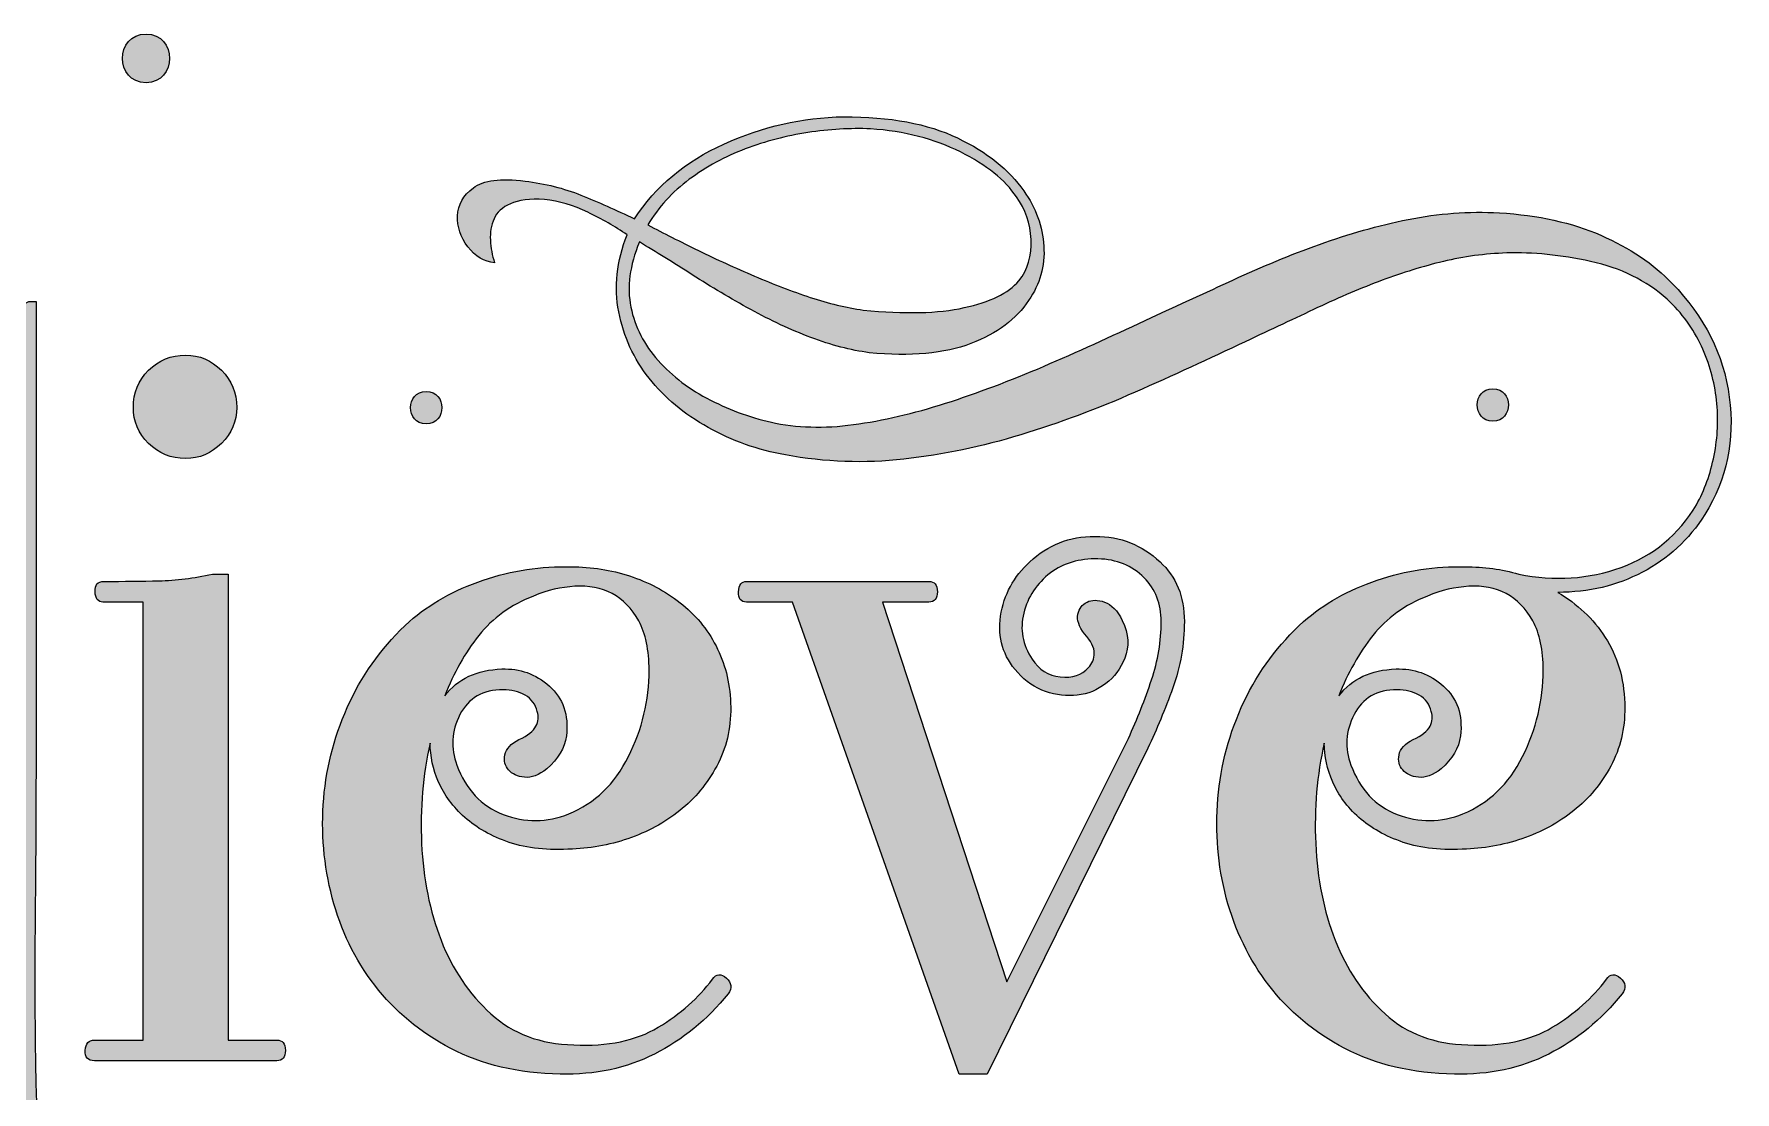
# Model space of a CAD drawing. Header units: inches. Extents: x 77 to 1005, y -819 to -262.
# Drawn here: x 456 to 1005, y -610 to -269 of the extents above; entities that cross this region are included whole.
import ezdxf

# ---------------------------------------------------------------- set-up
doc = ezdxf.new("R2010")
doc.units = ezdxf.units.IN
doc.header["$MEASUREMENT"] = 0
doc.layers.add('Layer 1', color=7, linetype='Continuous')

# ---------------------------------------------------------------- blocks, each defined once
blk = doc.blocks.new('block 2')
at = {"layer": 'Layer 1', "true_color": 0xffffff}
h = blk.add_hatch(color=7, dxfattribs=at)
h.dxf.hatch_style = 2
edge = h.paths.add_edge_path()
edge.add_spline(control_points=[(492.2, -284.75), (502.32, -284.75), (502.33, -269.03), (492.2, -269.03), (482.09, -269.03), (482.07, -284.75), (492.2, -284.75)], knot_values=[0, 0, 0, 0, 1, 1, 1, 2, 2, 2, 2], degree=3, periodic=1)
h = blk.add_hatch(color=7, dxfattribs=at)
h.dxf.hatch_style = 2
edge = h.paths.add_edge_path()
edge.add_spline(control_points=[(1002.92, -386.14), (1001.09, -372.4), (994.94, -360.18), (984.48, -349.45), (978.46, -343.17), (970.81, -338.01), (961.53, -333.95), (952.24, -329.9), (941.32, -327.47), (928.76, -326.69), (918.82, -326.17), (909.01, -326.89), (899.33, -328.85), (889.65, -330.81), (880.11, -333.49), (870.69, -336.89), (861.27, -340.29), (852.05, -344.09), (843.03, -348.27), (834, -352.46), (825.17, -356.51), (816.54, -360.43), (805.55, -365.67), (794.63, -370.64), (783.78, -375.35), (772.92, -380.05), (762.33, -384.11), (751.99, -387.51), (741.66, -390.91), (731.73, -393.33), (722.17, -394.77), (712.63, -396.21), (703.67, -396.14), (695.29, -394.57), (687.97, -393), (680.97, -390.52), (674.3, -387.12), (667.63, -383.72), (662.01, -379.46), (657.43, -374.36), (652.85, -369.26), (649.91, -363.51), (648.6, -357.1), (647.3, -350.69), (648.21, -343.7), (651.35, -336.11), (656.58, -339.24), (662.27, -342.78), (668.42, -346.7), (674.56, -350.62), (680.84, -354.35), (687.25, -357.88), (693.66, -361.42), (700.14, -364.43), (706.67, -366.91), (713.22, -369.4), (719.49, -371.03), (725.51, -371.81), (738.85, -373.12), (749.77, -372.14), (758.27, -368.87), (766.78, -365.6), (772.99, -360.96), (776.91, -354.94), (780.58, -349.71), (782.21, -343.89), (781.81, -337.48), (781.42, -331.07), (779.26, -325.12), (775.34, -319.63), (770.63, -312.83), (763.51, -307.14), (753.96, -302.56), (744.41, -297.98), (732.18, -295.69), (717.27, -295.69), (703.93, -295.95), (691.05, -298.9), (678.62, -304.52), (666.2, -310.15), (656.58, -318.19), (649.78, -328.65), (643.76, -325.78), (638.01, -323.22), (632.51, -321), (627.02, -318.78), (621.01, -317.27), (614.46, -316.49), (606.62, -315.44), (601.06, -316.16), (597.79, -318.65), (594.52, -321.13), (592.82, -324.14), (592.69, -327.67), (592.56, -331.2), (593.67, -334.54), (596.02, -337.68), (598.37, -340.81), (601.26, -342.52), (604.65, -342.78), (603.87, -340.42), (603.41, -338.01), (603.28, -335.52), (603.15, -333.03), (603.54, -330.75), (604.46, -328.65), (605.38, -326.56), (607.14, -324.92), (609.75, -323.75), (612.37, -322.57), (616.03, -322.12), (620.74, -322.37), (625.45, -322.9), (630.1, -324.27), (634.67, -326.49), (639.25, -328.72), (643.5, -331.14), (647.42, -333.75), (644.03, -342.38), (643.11, -350.69), (644.68, -358.67), (646.25, -366.65), (649.52, -373.78), (654.49, -380.05), (659.46, -386.33), (665.8, -391.63), (673.52, -395.94), (681.24, -400.26), (689.54, -403.2), (698.43, -404.77), (711.25, -407.13), (724.01, -407.59), (736.69, -406.15), (749.38, -404.71), (761.94, -402.09), (774.36, -398.3), (786.79, -394.51), (799.08, -389.93), (811.24, -384.57), (823.41, -379.21), (835.24, -373.78), (846.76, -368.28), (855.12, -364.36), (862.9, -360.7), (870.1, -357.29), (877.29, -353.9), (884.23, -350.96), (890.9, -348.47), (897.57, -345.98), (904.17, -343.95), (910.71, -342.38), (917.25, -340.81), (924.06, -339.9), (931.12, -339.64), (939.49, -339.38), (948.51, -340.29), (958.19, -342.38), (967.87, -344.48), (976.11, -348.53), (982.91, -354.55), (987.62, -359), (991.28, -364.03), (993.9, -369.66), (996.51, -375.28), (998.15, -381.1), (998.8, -387.12), (999.45, -393.14), (999.2, -399.08), (998.02, -404.97), (996.84, -410.86), (994.94, -416.15), (992.33, -420.86), (986.57, -430.54), (978.46, -437.28), (968, -441.07), (957.54, -444.86), (946.55, -445.58), (935.04, -443.23), (929.55, -441.66), (923.79, -440.87), (917.78, -440.87), (908.1, -440.62), (898.61, -442.05), (889.33, -445.19), (880.04, -448.33), (872.13, -452.78), (865.59, -458.53), (857.48, -465.86), (851.07, -474.49), (846.36, -484.43), (841.65, -494.37), (838.84, -504.77), (837.93, -515.62), (837.01, -526.48), (837.93, -537.14), (840.67, -547.6), (843.42, -558.07), (847.99, -567.48), (854.41, -575.85), (860.81, -584.23), (868.99, -591.03), (878.93, -596.26), (888.87, -601.49), (900.64, -604.23), (914.25, -604.5), (925.49, -604.76), (935.63, -602.6), (944.66, -598.02), (953.68, -593.45), (961.59, -586.98), (968.39, -578.6), (969.7, -576.77), (969.5, -575.07), (967.81, -573.5), (966.1, -571.93), (964.6, -572.06), (963.29, -573.89), (958.84, -579.91), (953.02, -585.07), (945.83, -589.39), (938.64, -593.71), (929.55, -595.61), (918.56, -595.08), (907.83, -594.82), (898.94, -591.49), (891.88, -585.07), (884.82, -578.67), (879.45, -570.75), (875.79, -561.34), (872.13, -551.92), (870.03, -541.52), (869.51, -530.14), (868.99, -518.76), (869.91, -507.97), (872.26, -497.77), (872.26, -501.96), (873.17, -506.14), (875.01, -510.33), (876.83, -514.51), (879.65, -518.31), (883.44, -521.7), (887.23, -525.11), (892.01, -527.79), (897.77, -529.75), (903.52, -531.71), (910.32, -532.43), (918.17, -531.91), (924.71, -531.65), (931.05, -530.4), (937.2, -528.18), (943.34, -525.96), (948.84, -522.82), (953.68, -518.76), (958.52, -514.71), (962.37, -509.8), (965.25, -504.05), (968.13, -498.3), (969.44, -491.88), (969.18, -484.82), (968.92, -476.72), (966.83, -469.65), (962.9, -463.63), (958.98, -457.62), (953.88, -452.78), (947.6, -449.11), (957.54, -449.11), (966.63, -446.96), (974.87, -442.64), (983.11, -438.32), (989.84, -432.11), (995.08, -424), (1002.14, -412.49), (1004.75, -399.87), (1002.92, -386.14)], knot_values=[0, 0, 0, 0, 1, 1, 1, 2, 2, 2, 3, 3, 3, 4, 4, 4, 5, 5, 5, 6, 6, 6, 7, 7, 7, 8, 8, 8, 9, 9, 9, 10, 10, 10, 11, 11, 11, 12, 12, 12, 13, 13, 13, 14, 14, 14, 15, 15, 15, 16, 16, 16, 17, 17, 17, 18, 18, 18, 19, 19, 19, 20, 20, 20, 21, 21, 21, 22, 22, 22, 23, 23, 23, 24, 24, 24, 25, 25, 25, 26, 26, 26, 27, 27, 27, 28, 28, 28, 29, 29, 29, 30, 30, 30, 31, 31, 31, 32, 32, 32, 33, 33, 33, 34, 34, 34, 35, 35, 35, 36, 36, 36, 37, 37, 37, 38, 38, 38, 39, 39, 39, 40, 40, 40, 41, 41, 41, 42, 42, 42, 43, 43, 43, 44, 44, 44, 45, 45, 45, 46, 46, 46, 47, 47, 47, 48, 48, 48, 49, 49, 49, 50, 50, 50, 51, 51, 51, 52, 52, 52, 53, 53, 53, 54, 54, 54, 55, 55, 55, 56, 56, 56, 57, 57, 57, 58, 58, 58, 59, 59, 59, 60, 60, 60, 61, 61, 61, 62, 62, 62, 63, 63, 63, 64, 64, 64, 65, 65, 65, 66, 66, 66, 67, 67, 67, 68, 68, 68, 69, 69, 69, 70, 70, 70, 71, 71, 71, 72, 72, 72, 73, 73, 73, 74, 74, 74, 75, 75, 75, 76, 76, 76, 77, 77, 77, 78, 78, 78, 79, 79, 79, 80, 80, 80, 81, 81, 81, 82, 82, 82, 83, 83, 83, 84, 84, 84, 85, 85, 85, 86, 86, 86, 87, 87, 87, 88, 88, 88, 89, 89, 89, 90, 90, 90, 91, 91, 91, 91], degree=3, periodic=1)
edge = h.paths.add_edge_path()
edge.add_spline(control_points=[(667.43, -315.9), (672.93, -311.85), (678.95, -308.58), (685.49, -306.09), (692.03, -303.61), (698.76, -301.84), (705.69, -300.79), (712.63, -299.75), (719.37, -299.36), (725.9, -299.61), (736.89, -300.4), (746.57, -302.89), (754.94, -307.07), (763.31, -311.26), (769.33, -316.09), (772.99, -321.59), (775.87, -325.51), (777.44, -330.09), (777.7, -335.32), (777.96, -340.56), (776.65, -345), (773.77, -348.66), (770.37, -352.59), (764.49, -355.47), (756.11, -357.29), (747.75, -359.13), (736.89, -359.39), (723.55, -358.08), (718.05, -357.29), (712.36, -355.92), (706.48, -353.96), (700.59, -352), (694.58, -349.71), (688.43, -347.09), (682.29, -344.48), (676.26, -341.73), (670.38, -338.85), (664.49, -335.98), (659.07, -333.23), (654.09, -330.61), (657.5, -324.86), (661.94, -319.96), (667.43, -315.9)], knot_values=[0, 0, 0, 0, 1, 1, 1, 2, 2, 2, 3, 3, 3, 4, 4, 4, 5, 5, 5, 6, 6, 6, 7, 7, 7, 8, 8, 8, 9, 9, 9, 10, 10, 10, 11, 11, 11, 12, 12, 12, 13, 13, 13, 14, 14, 14, 14], degree=3, periodic=1)
edge = h.paths.add_edge_path()
edge.add_spline(control_points=[(936.22, -502.08), (931.77, -510.98), (925.36, -517.13), (916.99, -520.53), (909.93, -523.41), (902.87, -523.47), (895.8, -520.72), (888.74, -517.98), (883.77, -512.68), (880.89, -504.83), (878.8, -499.34), (879.13, -493.91), (881.87, -488.55), (884.62, -483.19), (889.26, -480.5), (895.8, -480.5), (898.42, -480.5), (900.77, -481.09), (902.87, -482.27), (904.96, -483.45), (906.26, -485.21), (906.79, -487.57), (907.31, -489.14), (907.18, -490.71), (906.4, -492.28), (905.61, -493.84), (903.78, -495.29), (900.91, -496.59), (898.29, -497.9), (896.78, -499.53), (896.39, -501.5), (896, -503.46), (896.39, -505.1), (897.57, -506.4), (898.75, -507.71), (900.44, -508.5), (902.67, -508.76), (904.89, -509.02), (907.31, -508.11), (909.93, -506.01), (913.59, -502.87), (915.68, -499.34), (916.21, -495.41), (916.99, -488.62), (915.16, -483.25), (910.71, -479.33), (906.26, -475.4), (901.16, -473.58), (895.41, -473.83), (887.3, -474.1), (881.15, -476.97), (876.97, -482.47), (879.84, -475.15), (883.5, -468.67), (887.95, -463.04), (892.4, -457.42), (898.29, -453.17), (905.61, -450.29), (910.06, -448.46), (914.5, -447.41), (918.95, -447.15), (923.4, -446.89), (927.39, -447.68), (930.92, -449.51), (934.45, -451.34), (937.33, -454.28), (939.55, -458.33), (941.77, -462.39), (942.89, -467.69), (942.89, -474.23), (942.89, -483.91), (940.66, -493.19), (936.22, -502.08)], knot_values=[0, 0, 0, 0, 1, 1, 1, 2, 2, 2, 3, 3, 3, 4, 4, 4, 5, 5, 5, 6, 6, 6, 7, 7, 7, 8, 8, 8, 9, 9, 9, 10, 10, 10, 11, 11, 11, 12, 12, 12, 13, 13, 13, 14, 14, 14, 15, 15, 15, 16, 16, 16, 17, 17, 17, 18, 18, 18, 19, 19, 19, 20, 20, 20, 21, 21, 21, 22, 22, 22, 23, 23, 23, 24, 24, 24, 24], degree=3, periodic=1)
h = blk.add_hatch(color=7, dxfattribs=at)
h.dxf.hatch_style = 2
edge = h.paths.add_edge_path()
edge.add_spline(control_points=[(619.17, -641.19), (607.14, -634.77), (590.79, -632.22), (570.13, -633.53), (554.43, -634.58), (537.42, -637.59), (519.12, -642.56), (500.8, -647.52), (481.58, -653.8), (461.44, -661.39), (460.39, -655.9), (459.53, -650.14), (458.88, -644.13), (458.23, -638.11), (457.71, -631.5), (457.32, -624.31), (456.92, -617.12), (456.66, -609.07), (456.53, -600.18), (456.4, -591.29), (456.33, -581.22), (456.33, -569.97), (456.33, -566.04), (456.4, -557.22), (456.53, -543.48), (456.66, -529.75), (456.73, -513.07), (456.73, -493.45), (456.73, -473.83), (456.73, -452.06), (456.73, -428.12), (456.73, -404.19), (456.73, -379.92), (456.73, -355.33), (456.73, -355.33), (454.4, -355.33), (454.4, -355.33), (452.09, -356.38), (449.31, -357.1), (446.09, -357.49), (442.86, -357.88), (439.38, -358.15), (435.64, -358.28), (431.9, -358.41), (428.07, -358.47), (424.15, -358.47), (420.23, -358.47), (416.7, -358.47), (413.56, -358.47), (411.47, -358.47), (410.49, -359.59), (410.62, -361.81), (410.75, -364.03), (411.6, -365.14), (413.17, -365.14), (413.17, -365.14), (429.26, -365.14), (429.26, -365.14), (429.26, -365.14), (429.26, -573.89), (429.26, -573.89), (429.52, -591.94), (430.22, -609.01), (431.39, -625.1), (432.55, -641.19), (435.7, -655.77), (440.87, -668.85), (433.64, -671.46), (426.5, -674.15), (419.45, -676.89), (412.38, -679.64), (405.2, -682.32), (397.87, -684.94), (390.02, -670.55), (378.51, -658.12), (363.34, -647.66), (353.4, -640.86), (342.54, -635.3), (330.77, -630.98), (319, -626.67), (306.9, -623.33), (294.48, -620.98), (282.06, -618.62), (269.5, -617.25), (256.81, -616.86), (244.12, -616.47), (231.89, -616.79), (220.12, -617.84), (201.55, -619.67), (184.87, -623.27), (170.09, -628.63), (155.31, -633.99), (142.43, -640.46), (131.44, -648.05), (114.44, -660.08), (103.65, -673.1), (99.07, -687.09), (94.49, -701.09), (94.89, -714.1), (100.24, -726.14), (105.61, -738.17), (115.35, -748.17), (129.48, -756.16), (143.6, -764.13), (160.74, -767.99), (180.88, -767.73), (199.46, -767.47), (219.33, -765.11), (240.52, -760.67), (261.71, -756.22), (282.31, -750.92), (302.32, -744.78), (322.34, -738.63), (340.91, -732.28), (358.04, -725.74), (375.18, -719.2), (389.11, -713.71), (399.83, -709.26), (401.4, -717.11), (402.13, -725.16), (401.99, -733.4), (401.86, -741.64), (400.75, -749.55), (398.65, -757.14), (396.56, -764.72), (393.49, -771.91), (389.43, -778.72), (385.38, -785.52), (380.08, -791.4), (373.54, -796.37), (366.74, -801.6), (358.31, -805.79), (348.23, -808.93), (338.16, -812.07), (328.36, -813.31), (318.8, -812.66), (309.26, -812), (300.69, -808.99), (293.1, -803.63), (285.52, -798.27), (280.94, -789.7), (279.37, -777.93), (278.85, -774.53), (277.41, -772.11), (275.05, -770.67), (272.7, -769.23), (270.41, -768.77), (268.19, -769.3), (265.97, -769.82), (264.26, -771.52), (263.09, -774.4), (261.91, -777.28), (262.37, -781.46), (264.46, -786.96), (267.86, -796.63), (274.14, -803.96), (283.29, -808.93), (292.45, -813.9), (302.65, -816.91), (313.9, -817.96), (325.15, -819), (336.46, -818.02), (347.84, -815.01), (359.22, -812), (369.1, -807.36), (377.47, -801.08), (384.53, -795.59), (390.29, -789.18), (394.73, -781.86), (399.18, -774.53), (402.45, -766.75), (404.54, -758.51), (406.64, -750.27), (407.68, -741.76), (407.68, -733), (407.68, -724.24), (406.77, -715.54), (404.93, -706.91), (412.52, -704.03), (419.89, -701.02), (427.04, -697.89), (434.19, -694.75), (441.5, -691.47), (448.98, -688.08), (456.76, -702.2), (467.45, -713.51), (481.06, -722.02), (494.65, -730.51), (509.37, -736.34), (525.2, -739.48), (541.02, -742.62), (557.04, -742.94), (573.26, -740.46), (589.48, -737.97), (603.87, -732.67), (616.43, -724.57), (628.72, -716.72), (637.09, -707.3), (641.54, -696.32), (645.99, -685.33), (646.38, -674.99), (642.72, -665.32), (639.05, -655.64), (631.2, -647.59), (619.17, -641.19)], knot_values=[0, 0, 0, 0, 1, 1, 1, 2, 2, 2, 3, 3, 3, 4, 4, 4, 5, 5, 5, 6, 6, 6, 7, 7, 7, 8, 8, 8, 9, 9, 9, 10, 10, 10, 11, 11, 11, 12, 12, 12, 13, 13, 13, 14, 14, 14, 15, 15, 15, 16, 16, 16, 17, 17, 17, 18, 18, 18, 19, 19, 19, 20, 20, 20, 21, 21, 21, 22, 22, 22, 23, 23, 23, 24, 24, 24, 25, 25, 25, 26, 26, 26, 27, 27, 27, 28, 28, 28, 29, 29, 29, 30, 30, 30, 31, 31, 31, 32, 32, 32, 33, 33, 33, 34, 34, 34, 35, 35, 35, 36, 36, 36, 37, 37, 37, 38, 38, 38, 39, 39, 39, 40, 40, 40, 41, 41, 41, 42, 42, 42, 43, 43, 43, 44, 44, 44, 45, 45, 45, 46, 46, 46, 47, 47, 47, 48, 48, 48, 49, 49, 49, 50, 50, 50, 51, 51, 51, 52, 52, 52, 53, 53, 53, 54, 54, 54, 55, 55, 55, 56, 56, 56, 57, 57, 57, 58, 58, 58, 59, 59, 59, 60, 60, 60, 61, 61, 61, 62, 62, 62, 63, 63, 63, 64, 64, 64, 65, 65, 65, 66, 66, 66, 67, 67, 67, 68, 68, 68, 68], degree=3, periodic=1)
edge = h.paths.add_edge_path()
edge.add_spline(control_points=[(341.56, -705.73), (323.65, -712.01), (305.46, -717.9), (287.02, -723.39), (268.58, -728.88), (250.27, -733.53), (232.09, -737.32), (213.91, -741.11), (196.45, -743.4), (179.7, -744.19), (163.22, -744.97), (148.7, -742.81), (136.15, -737.71), (123.59, -732.61), (114.57, -725.68), (109.07, -716.92), (103.58, -708.15), (102.4, -698.21), (105.54, -687.09), (108.68, -675.97), (117.84, -664.93), (133.01, -653.94), (143.74, -646.35), (156.36, -639.87), (170.88, -634.52), (185.39, -629.15), (201.94, -625.55), (220.51, -623.72), (232.02, -622.68), (243.93, -622.28), (256.22, -622.55), (268.52, -622.8), (280.74, -624.05), (292.91, -626.28), (305.07, -628.49), (316.91, -631.77), (328.42, -636.09), (339.93, -640.4), (350.39, -645.83), (359.81, -652.37), (374.2, -662.04), (385.18, -673.69), (392.77, -687.29), (376.55, -693.31), (359.48, -699.46), (341.56, -705.73)], knot_values=[0, 0, 0, 0, 1, 1, 1, 2, 2, 2, 3, 3, 3, 4, 4, 4, 5, 5, 5, 6, 6, 6, 7, 7, 7, 8, 8, 8, 9, 9, 9, 10, 10, 10, 11, 11, 11, 12, 12, 12, 13, 13, 13, 14, 14, 14, 15, 15, 15, 15], degree=3, periodic=1)
edge = h.paths.add_edge_path()
edge.add_spline(control_points=[(635.85, -695.33), (631.27, -704.62), (623.88, -712.53), (613.68, -719.07), (606.62, -723.52), (598.64, -727.05), (589.75, -729.67), (580.85, -732.28), (571.56, -733.79), (561.89, -734.18), (552.2, -734.57), (542.4, -733.85), (532.46, -732.02), (522.51, -730.19), (513.23, -727.12), (504.6, -722.8), (495.96, -718.49), (488.18, -712.92), (481.25, -706.13), (474.32, -699.32), (469.02, -691.08), (465.36, -681.41), (485.76, -673.03), (505.38, -665.58), (524.22, -659.04), (543.05, -652.5), (559.79, -648.31), (574.44, -646.48), (593.8, -644.13), (608.71, -645.37), (619.17, -650.21), (629.64, -655.05), (636.18, -661.45), (638.79, -669.44), (641.41, -677.41), (640.42, -686.05), (635.85, -695.33)], knot_values=[0, 0, 0, 0, 1, 1, 1, 2, 2, 2, 3, 3, 3, 4, 4, 4, 5, 5, 5, 6, 6, 6, 7, 7, 7, 8, 8, 8, 9, 9, 9, 10, 10, 10, 11, 11, 11, 12, 12, 12, 12], degree=3, periodic=1)
h = blk.add_hatch(color=7, dxfattribs=at)
h.dxf.hatch_style = 2
edge = h.paths.add_edge_path()
edge.add_spline(control_points=[(488.12, -389.47), (488.12, -393.92), (489.75, -397.78), (493.02, -401.05), (496.29, -404.32), (500.28, -405.95), (504.99, -405.95), (509.43, -405.95), (513.29, -404.32), (516.56, -401.05), (519.83, -397.78), (521.47, -393.92), (521.47, -389.47), (521.47, -384.76), (519.83, -380.78), (516.56, -377.5), (513.29, -374.23), (509.43, -372.6), (504.99, -372.6), (500.28, -372.6), (496.29, -374.23), (493.02, -377.5), (489.75, -380.78), (488.12, -384.76), (488.12, -389.47)], knot_values=[0, 0, 0, 0, 1, 1, 1, 2, 2, 2, 3, 3, 3, 4, 4, 4, 5, 5, 5, 6, 6, 6, 7, 7, 7, 8, 8, 8, 8], degree=3, periodic=1)
h = blk.add_hatch(color=7, dxfattribs=at)
h.dxf.hatch_style = 2
edge = h.paths.add_edge_path()
edge.add_spline(control_points=[(926.64, -383.43), (919.9, -383.43), (919.89, -393.91), (926.64, -393.91), (933.38, -393.91), (933.39, -383.43), (926.64, -383.43)], knot_values=[0, 0, 0, 0, 1, 1, 1, 2, 2, 2, 2], degree=3, periodic=1)
h = blk.add_hatch(color=7, dxfattribs=at)
h.dxf.hatch_style = 2
edge = h.paths.add_edge_path()
edge.add_spline(control_points=[(582.58, -394.78), (589.32, -394.78), (589.34, -384.3), (582.58, -384.3), (575.84, -384.3), (575.83, -394.78), (582.58, -394.78)], knot_values=[0, 0, 0, 0, 1, 1, 1, 2, 2, 2, 2], degree=3, periodic=1)
h = blk.add_hatch(color=7, dxfattribs=at)
h.dxf.hatch_style = 2
edge = h.paths.add_edge_path()
edge.add_spline(control_points=[(798.3, -431.06), (790.06, -431.06), (783.05, -433.81), (777.3, -439.3), (772.07, -444.01), (768.93, -449.84), (767.88, -456.76), (766.84, -463.7), (768.67, -469.78), (773.38, -475.01), (775.99, -477.89), (779, -479.92), (782.4, -481.09), (785.8, -482.27), (789.2, -482.66), (792.61, -482.27), (796, -481.88), (799.08, -480.64), (801.83, -478.54), (804.57, -476.45), (806.59, -473.7), (807.91, -470.3), (809.48, -466.64), (809.21, -462.59), (807.12, -458.14), (805.55, -455), (803.65, -453.04), (801.43, -452.25), (799.21, -451.47), (797.31, -451.47), (795.74, -452.25), (794.17, -453.04), (793.19, -454.35), (792.8, -456.18), (792.41, -458.01), (793.13, -460.1), (794.96, -462.45), (797.05, -464.81), (798.1, -466.91), (798.1, -468.73), (798.1, -470.57), (797.44, -472.13), (796.14, -473.44), (794.04, -475.8), (791.04, -476.78), (787.11, -476.38), (783.19, -475.99), (780.18, -474.1), (778.09, -470.69), (774.95, -465.99), (774.03, -461.02), (775.34, -455.78), (776.65, -450.55), (779.52, -446.24), (783.97, -442.84), (788.15, -439.7), (793.26, -438.19), (799.28, -438.32), (805.29, -438.46), (810.26, -440.48), (814.19, -444.4), (817.85, -448.07), (819.68, -452.78), (819.68, -458.53), (819.68, -464.81), (818.63, -471.09), (816.54, -477.37), (814.44, -483.64), (811.96, -489.92), (809.08, -496.2), (809.08, -496.2), (769.85, -574.68), (769.85, -574.68), (769.85, -574.68), (729.82, -452.25), (729.82, -452.25), (729.82, -452.25), (744.73, -452.25), (744.73, -452.25), (746.56, -452.25), (747.48, -451.14), (747.48, -448.92), (747.48, -446.7), (746.56, -445.58), (744.73, -445.58), (744.73, -445.58), (685.88, -445.58), (685.88, -445.58), (684.31, -445.58), (683.46, -446.7), (683.33, -448.92), (683.2, -451.14), (684.05, -452.25), (685.88, -452.25), (685.88, -452.25), (700.79, -452.25), (700.79, -452.25), (700.79, -452.25), (754.54, -604.5), (754.54, -604.5), (754.54, -604.5), (763.57, -604.5), (763.57, -604.5), (763.57, -604.5), (815.36, -499.34), (815.36, -499.34), (818.24, -493.32), (820.92, -486.85), (823.41, -479.92), (825.89, -472.99), (827.14, -465.86), (827.14, -458.53), (827.14, -450.42), (824.52, -444.01), (819.29, -439.3), (813.53, -433.81), (806.54, -431.06), (798.3, -431.06)], knot_values=[0, 0, 0, 0, 1, 1, 1, 2, 2, 2, 3, 3, 3, 4, 4, 4, 5, 5, 5, 6, 6, 6, 7, 7, 7, 8, 8, 8, 9, 9, 9, 10, 10, 10, 11, 11, 11, 12, 12, 12, 13, 13, 13, 14, 14, 14, 15, 15, 15, 16, 16, 16, 17, 17, 17, 18, 18, 18, 19, 19, 19, 20, 20, 20, 21, 21, 21, 22, 22, 22, 23, 23, 23, 24, 24, 24, 25, 25, 25, 26, 26, 26, 27, 27, 27, 28, 28, 28, 29, 29, 29, 30, 30, 30, 31, 31, 31, 32, 32, 32, 33, 33, 33, 34, 34, 34, 35, 35, 35, 36, 36, 36, 37, 37, 37, 38, 38, 38, 39, 39, 39, 39], degree=3, periodic=1)
h = blk.add_hatch(color=7, dxfattribs=at)
h.dxf.hatch_style = 2
edge = h.paths.add_edge_path()
edge.add_spline(control_points=[(475.56, -600.18), (475.56, -600.18), (534.42, -600.18), (534.42, -600.18), (536.24, -600.18), (537.16, -599.07), (537.16, -596.85), (537.16, -594.63), (536.24, -593.51), (534.42, -593.51), (534.42, -593.51), (518.72, -593.51), (518.72, -593.51), (518.72, -593.51), (518.72, -443.23), (518.72, -443.23), (518.72, -443.23), (513.62, -443.23), (513.62, -443.23), (507.6, -444.54), (501.85, -445.26), (496.36, -445.39), (490.86, -445.52), (484.98, -445.58), (478.7, -445.58), (476.6, -445.58), (475.62, -446.7), (475.75, -448.92), (475.88, -451.14), (476.74, -452.25), (478.3, -452.25), (478.3, -452.25), (491.26, -452.25), (491.26, -452.25), (491.26, -452.25), (491.26, -593.51), (491.26, -593.51), (491.26, -593.51), (475.56, -593.51), (475.56, -593.51), (473.73, -593.51), (472.75, -594.63), (472.62, -596.85), (472.48, -599.07), (473.46, -600.18), (475.56, -600.18)], knot_values=[0, 0, 0, 0, 1, 1, 1, 2, 2, 2, 3, 3, 3, 4, 4, 4, 5, 5, 5, 6, 6, 6, 7, 7, 7, 8, 8, 8, 9, 9, 9, 10, 10, 10, 11, 11, 11, 12, 12, 12, 13, 13, 13, 14, 14, 14, 15, 15, 15, 15], degree=3, periodic=1)
h = blk.add_hatch(color=7, dxfattribs=at)
h.dxf.hatch_style = 2
edge = h.paths.add_edge_path()
edge.add_spline(control_points=[(679.99, -578.6), (681.3, -576.77), (681.1, -575.07), (679.4, -573.5), (677.7, -571.93), (676.2, -572.06), (674.89, -573.89), (670.44, -579.91), (664.62, -585.07), (657.43, -589.39), (650.23, -593.71), (641.15, -595.61), (630.16, -595.08), (619.43, -594.82), (610.54, -591.49), (603.48, -585.07), (596.41, -578.67), (591.05, -570.75), (587.39, -561.34), (583.72, -551.92), (581.63, -541.52), (581.11, -530.14), (580.58, -518.76), (581.5, -507.97), (583.86, -497.77), (583.86, -501.96), (584.77, -506.14), (586.6, -510.33), (588.43, -514.51), (591.24, -518.31), (595.04, -521.7), (598.83, -525.11), (603.6, -527.79), (609.36, -529.75), (615.11, -531.71), (621.92, -532.43), (629.77, -531.91), (636.3, -531.65), (642.65, -530.4), (648.8, -528.18), (654.94, -525.96), (660.43, -522.82), (665.28, -518.76), (670.12, -514.71), (673.97, -509.8), (676.85, -504.05), (679.73, -498.3), (681.03, -491.88), (680.78, -484.82), (680.51, -478.02), (678.94, -471.87), (676.07, -466.38), (673.19, -460.88), (669.33, -456.24), (664.49, -452.45), (659.65, -448.66), (654.22, -445.78), (648.21, -443.82), (642.19, -441.85), (635.91, -440.87), (629.37, -440.87), (619.69, -440.62), (610.21, -442.05), (600.93, -445.19), (591.64, -448.33), (583.72, -452.78), (577.19, -458.53), (569.07, -465.86), (562.67, -474.49), (557.96, -484.43), (553.25, -494.37), (550.44, -504.77), (549.52, -515.62), (548.6, -526.48), (549.52, -537.14), (552.27, -547.6), (555.02, -558.07), (559.59, -567.48), (566, -575.85), (572.41, -584.23), (580.58, -591.03), (590.53, -596.26), (600.47, -601.49), (612.24, -604.23), (625.84, -604.5), (637.09, -604.76), (647.23, -602.6), (656.25, -598.02), (665.28, -593.45), (673.19, -586.98), (679.99, -578.6)], knot_values=[0, 0, 0, 0, 1, 1, 1, 2, 2, 2, 3, 3, 3, 4, 4, 4, 5, 5, 5, 6, 6, 6, 7, 7, 7, 8, 8, 8, 9, 9, 9, 10, 10, 10, 11, 11, 11, 12, 12, 12, 13, 13, 13, 14, 14, 14, 15, 15, 15, 16, 16, 16, 17, 17, 17, 18, 18, 18, 19, 19, 19, 20, 20, 20, 21, 21, 21, 22, 22, 22, 23, 23, 23, 24, 24, 24, 25, 25, 25, 26, 26, 26, 27, 27, 27, 28, 28, 28, 29, 29, 29, 30, 30, 30, 30], degree=3, periodic=1)
edge = h.paths.add_edge_path()
edge.add_spline(control_points=[(599.55, -463.04), (604, -457.42), (609.88, -453.17), (617.21, -450.29), (621.66, -448.46), (626.1, -447.41), (630.55, -447.15), (634.99, -446.89), (638.99, -447.68), (642.52, -449.51), (646.05, -451.34), (648.92, -454.28), (651.15, -458.33), (653.37, -462.39), (654.49, -467.69), (654.49, -474.23), (654.49, -483.91), (652.26, -493.19), (647.82, -502.08), (643.37, -510.98), (636.96, -517.13), (628.59, -520.53), (621.53, -523.41), (614.46, -523.47), (607.4, -520.72), (600.34, -517.98), (595.37, -512.68), (592.49, -504.83), (590.39, -499.34), (590.72, -493.91), (593.47, -488.55), (596.22, -483.19), (600.86, -480.5), (607.4, -480.5), (610.01, -480.5), (612.37, -481.09), (614.46, -482.27), (616.55, -483.45), (617.86, -485.21), (618.39, -487.57), (618.91, -489.14), (618.78, -490.71), (617.99, -492.28), (617.21, -493.84), (615.38, -495.29), (612.5, -496.59), (609.88, -497.9), (608.38, -499.53), (607.99, -501.5), (607.6, -503.46), (607.99, -505.1), (609.17, -506.4), (610.34, -507.71), (612.04, -508.5), (614.27, -508.76), (616.49, -509.02), (618.91, -508.11), (621.53, -506.01), (625.19, -502.87), (627.28, -499.34), (627.8, -495.41), (628.59, -488.62), (626.76, -483.25), (622.31, -479.33), (617.86, -475.4), (612.76, -473.58), (607.01, -473.83), (598.9, -474.1), (592.75, -476.97), (588.57, -482.47), (591.44, -475.15), (595.1, -468.67), (599.55, -463.04)], knot_values=[0, 0, 0, 0, 1, 1, 1, 2, 2, 2, 3, 3, 3, 4, 4, 4, 5, 5, 5, 6, 6, 6, 7, 7, 7, 8, 8, 8, 9, 9, 9, 10, 10, 10, 11, 11, 11, 12, 12, 12, 13, 13, 13, 14, 14, 14, 15, 15, 15, 16, 16, 16, 17, 17, 17, 18, 18, 18, 19, 19, 19, 20, 20, 20, 21, 21, 21, 22, 22, 22, 23, 23, 23, 24, 24, 24, 24], degree=3, periodic=1)
at = {"layer": 'Layer 1', "lineweight": 0}
for points, knots in [([(492.2, -284.75), (502.32, -284.75), (502.33, -269.03), (492.2, -269.03), (482.09, -269.03), (482.07, -284.75), (492.2, -284.75)], [0, 0, 0, 0, 1, 1, 1, 2, 2, 2, 2]), ([(1002.92, -386.14), (1001.09, -372.4), (994.94, -360.18), (984.48, -349.45), (978.46, -343.17), (970.81, -338.01), (961.53, -333.95), (952.24, -329.9), (941.32, -327.47), (928.76, -326.69), (918.82, -326.17), (909.01, -326.89), (899.33, -328.85), (889.65, -330.81), (880.11, -333.49), (870.69, -336.89), (861.27, -340.29), (852.05, -344.09), (843.03, -348.27), (834, -352.46), (825.17, -356.51), (816.54, -360.43), (805.55, -365.67), (794.63, -370.64), (783.78, -375.35), (772.92, -380.05), (762.33, -384.11), (751.99, -387.51), (741.66, -390.91), (731.73, -393.33), (722.17, -394.77), (712.63, -396.21), (703.67, -396.14), (695.29, -394.57), (687.97, -393), (680.97, -390.52), (674.3, -387.12), (667.63, -383.72), (662.01, -379.46), (657.43, -374.36), (652.85, -369.26), (649.91, -363.51), (648.6, -357.1), (647.3, -350.69), (648.21, -343.7), (651.35, -336.11), (656.58, -339.24), (662.27, -342.78), (668.42, -346.7), (674.56, -350.62), (680.84, -354.35), (687.25, -357.88), (693.66, -361.42), (700.14, -364.43), (706.67, -366.91), (713.22, -369.4), (719.49, -371.03), (725.51, -371.81), (738.85, -373.12), (749.77, -372.14), (758.27, -368.87), (766.78, -365.6), (772.99, -360.96), (776.91, -354.94), (780.58, -349.71), (782.21, -343.89), (781.81, -337.48), (781.42, -331.07), (779.26, -325.12), (775.34, -319.63), (770.63, -312.83), (763.51, -307.14), (753.96, -302.56), (744.41, -297.98), (732.18, -295.69), (717.27, -295.69), (703.93, -295.95), (691.05, -298.9), (678.62, -304.52), (666.2, -310.15), (656.58, -318.19), (649.78, -328.65), (643.76, -325.78), (638.01, -323.22), (632.51, -321), (627.02, -318.78), (621.01, -317.27), (614.46, -316.49), (606.62, -315.44), (601.06, -316.16), (597.79, -318.65), (594.52, -321.13), (592.82, -324.14), (592.69, -327.67), (592.56, -331.2), (593.67, -334.54), (596.02, -337.68), (598.37, -340.81), (601.26, -342.52), (604.65, -342.78), (603.87, -340.42), (603.41, -338.01), (603.28, -335.52), (603.15, -333.03), (603.54, -330.75), (604.46, -328.65), (605.38, -326.56), (607.14, -324.92), (609.75, -323.75), (612.37, -322.57), (616.03, -322.12), (620.74, -322.37), (625.45, -322.9), (630.1, -324.27), (634.67, -326.49), (639.25, -328.72), (643.5, -331.14), (647.42, -333.75), (644.03, -342.38), (643.11, -350.69), (644.68, -358.67), (646.25, -366.65), (649.52, -373.78), (654.49, -380.05), (659.46, -386.33), (665.8, -391.63), (673.52, -395.94), (681.24, -400.26), (689.54, -403.2), (698.43, -404.77), (711.25, -407.13), (724.01, -407.59), (736.69, -406.15), (749.38, -404.71), (761.94, -402.09), (774.36, -398.3), (786.79, -394.51), (799.08, -389.93), (811.24, -384.57), (823.41, -379.21), (835.24, -373.78), (846.76, -368.28), (855.12, -364.36), (862.9, -360.7), (870.1, -357.29), (877.29, -353.9), (884.23, -350.96), (890.9, -348.47), (897.57, -345.98), (904.17, -343.95), (910.71, -342.38), (917.25, -340.81), (924.06, -339.9), (931.12, -339.64), (939.49, -339.38), (948.51, -340.29), (958.19, -342.38), (967.87, -344.48), (976.11, -348.53), (982.91, -354.55), (987.62, -359), (991.28, -364.03), (993.9, -369.66), (996.51, -375.28), (998.15, -381.1), (998.8, -387.12), (999.45, -393.14), (999.2, -399.08), (998.02, -404.97), (996.84, -410.86), (994.94, -416.15), (992.33, -420.86), (986.57, -430.54), (978.46, -437.28), (968, -441.07), (957.54, -444.86), (946.55, -445.58), (935.04, -443.23), (929.55, -441.66), (923.79, -440.87), (917.78, -440.87), (908.1, -440.62), (898.61, -442.05), (889.33, -445.19), (880.04, -448.33), (872.13, -452.78), (865.59, -458.53), (857.48, -465.86), (851.07, -474.49), (846.36, -484.43), (841.65, -494.37), (838.84, -504.77), (837.93, -515.62), (837.01, -526.48), (837.93, -537.14), (840.67, -547.6), (843.42, -558.07), (847.99, -567.48), (854.41, -575.85), (860.81, -584.23), (868.99, -591.03), (878.93, -596.26), (888.87, -601.49), (900.64, -604.23), (914.25, -604.5), (925.49, -604.76), (935.63, -602.6), (944.66, -598.02), (953.68, -593.45), (961.59, -586.98), (968.39, -578.6), (969.7, -576.77), (969.5, -575.07), (967.81, -573.5), (966.1, -571.93), (964.6, -572.06), (963.29, -573.89), (958.84, -579.91), (953.02, -585.07), (945.83, -589.39), (938.64, -593.71), (929.55, -595.61), (918.56, -595.08), (907.83, -594.82), (898.94, -591.49), (891.88, -585.07), (884.82, -578.67), (879.45, -570.75), (875.79, -561.34), (872.13, -551.92), (870.03, -541.52), (869.51, -530.14), (868.99, -518.76), (869.91, -507.97), (872.26, -497.77), (872.26, -501.96), (873.17, -506.14), (875.01, -510.33), (876.83, -514.51), (879.65, -518.31), (883.44, -521.7), (887.23, -525.11), (892.01, -527.79), (897.77, -529.75), (903.52, -531.71), (910.32, -532.43), (918.17, -531.91), (924.71, -531.65), (931.05, -530.4), (937.2, -528.18), (943.34, -525.96), (948.84, -522.82), (953.68, -518.76), (958.52, -514.71), (962.37, -509.8), (965.25, -504.05), (968.13, -498.3), (969.44, -491.88), (969.18, -484.82), (968.92, -476.72), (966.83, -469.65), (962.9, -463.63), (958.98, -457.62), (953.88, -452.78), (947.6, -449.11), (957.54, -449.11), (966.63, -446.96), (974.87, -442.64), (983.11, -438.32), (989.84, -432.11), (995.08, -424), (1002.14, -412.49), (1004.75, -399.87), (1002.92, -386.14)], [0, 0, 0, 0, 1, 1, 1, 2, 2, 2, 3, 3, 3, 4, 4, 4, 5, 5, 5, 6, 6, 6, 7, 7, 7, 8, 8, 8, 9, 9, 9, 10, 10, 10, 11, 11, 11, 12, 12, 12, 13, 13, 13, 14, 14, 14, 15, 15, 15, 16, 16, 16, 17, 17, 17, 18, 18, 18, 19, 19, 19, 20, 20, 20, 21, 21, 21, 22, 22, 22, 23, 23, 23, 24, 24, 24, 25, 25, 25, 26, 26, 26, 27, 27, 27, 28, 28, 28, 29, 29, 29, 30, 30, 30, 31, 31, 31, 32, 32, 32, 33, 33, 33, 34, 34, 34, 35, 35, 35, 36, 36, 36, 37, 37, 37, 38, 38, 38, 39, 39, 39, 40, 40, 40, 41, 41, 41, 42, 42, 42, 43, 43, 43, 44, 44, 44, 45, 45, 45, 46, 46, 46, 47, 47, 47, 48, 48, 48, 49, 49, 49, 50, 50, 50, 51, 51, 51, 52, 52, 52, 53, 53, 53, 54, 54, 54, 55, 55, 55, 56, 56, 56, 57, 57, 57, 58, 58, 58, 59, 59, 59, 60, 60, 60, 61, 61, 61, 62, 62, 62, 63, 63, 63, 64, 64, 64, 65, 65, 65, 66, 66, 66, 67, 67, 67, 68, 68, 68, 69, 69, 69, 70, 70, 70, 71, 71, 71, 72, 72, 72, 73, 73, 73, 74, 74, 74, 75, 75, 75, 76, 76, 76, 77, 77, 77, 78, 78, 78, 79, 79, 79, 80, 80, 80, 81, 81, 81, 82, 82, 82, 83, 83, 83, 84, 84, 84, 85, 85, 85, 86, 86, 86, 87, 87, 87, 88, 88, 88, 89, 89, 89, 90, 90, 90, 91, 91, 91, 91]), ([(667.43, -315.9), (672.93, -311.85), (678.95, -308.58), (685.49, -306.09), (692.03, -303.61), (698.76, -301.84), (705.69, -300.79), (712.63, -299.75), (719.37, -299.36), (725.9, -299.61), (736.89, -300.4), (746.57, -302.89), (754.94, -307.07), (763.31, -311.26), (769.33, -316.09), (772.99, -321.59), (775.87, -325.51), (777.44, -330.09), (777.7, -335.32), (777.96, -340.56), (776.65, -345), (773.77, -348.66), (770.37, -352.59), (764.49, -355.47), (756.11, -357.29), (747.75, -359.13), (736.89, -359.39), (723.55, -358.08), (718.05, -357.29), (712.36, -355.92), (706.48, -353.96), (700.59, -352), (694.58, -349.71), (688.43, -347.09), (682.29, -344.48), (676.26, -341.73), (670.38, -338.85), (664.49, -335.98), (659.07, -333.23), (654.09, -330.61), (657.5, -324.86), (661.94, -319.96), (667.43, -315.9)], [0, 0, 0, 0, 1, 1, 1, 2, 2, 2, 3, 3, 3, 4, 4, 4, 5, 5, 5, 6, 6, 6, 7, 7, 7, 8, 8, 8, 9, 9, 9, 10, 10, 10, 11, 11, 11, 12, 12, 12, 13, 13, 13, 14, 14, 14, 14]), ([(619.17, -641.19), (607.14, -634.77), (590.79, -632.22), (570.13, -633.53), (554.43, -634.58), (537.42, -637.59), (519.12, -642.56), (500.8, -647.52), (481.58, -653.8), (461.44, -661.39), (460.39, -655.9), (459.53, -650.14), (458.88, -644.13), (458.23, -638.11), (457.71, -631.5), (457.32, -624.31), (456.92, -617.12), (456.66, -609.07), (456.53, -600.18), (456.4, -591.29), (456.33, -581.22), (456.33, -569.97), (456.33, -566.04), (456.4, -557.22), (456.53, -543.48), (456.66, -529.75), (456.73, -513.07), (456.73, -493.45), (456.73, -473.83), (456.73, -452.06), (456.73, -428.12), (456.73, -404.19), (456.73, -379.92), (456.73, -355.33), (456.73, -355.33), (454.4, -355.33), (454.4, -355.33), (452.09, -356.38), (449.31, -357.1), (446.09, -357.49), (442.86, -357.88), (439.38, -358.15), (435.64, -358.28), (431.9, -358.41), (428.07, -358.47), (424.15, -358.47), (420.23, -358.47), (416.7, -358.47), (413.56, -358.47), (411.47, -358.47), (410.49, -359.59), (410.62, -361.81), (410.75, -364.03), (411.6, -365.14), (413.17, -365.14), (413.17, -365.14), (429.26, -365.14), (429.26, -365.14), (429.26, -365.14), (429.26, -573.89), (429.26, -573.89), (429.52, -591.94), (430.22, -609.01), (431.39, -625.1), (432.55, -641.19), (435.7, -655.77), (440.87, -668.85), (433.64, -671.46), (426.5, -674.15), (419.45, -676.89), (412.38, -679.64), (405.2, -682.32), (397.87, -684.94), (390.02, -670.55), (378.51, -658.12), (363.34, -647.66), (353.4, -640.86), (342.54, -635.3), (330.77, -630.98), (319, -626.67), (306.9, -623.33), (294.48, -620.98), (282.06, -618.62), (269.5, -617.25), (256.81, -616.86), (244.12, -616.47), (231.89, -616.79), (220.12, -617.84), (201.55, -619.67), (184.87, -623.27), (170.09, -628.63), (155.31, -633.99), (142.43, -640.46), (131.44, -648.05), (114.44, -660.08), (103.65, -673.1), (99.07, -687.09), (94.49, -701.09), (94.89, -714.1), (100.24, -726.14), (105.61, -738.17), (115.35, -748.17), (129.48, -756.16), (143.6, -764.13), (160.74, -767.99), (180.88, -767.73), (199.46, -767.47), (219.33, -765.11), (240.52, -760.67), (261.71, -756.22), (282.31, -750.92), (302.32, -744.78), (322.34, -738.63), (340.91, -732.28), (358.04, -725.74), (375.18, -719.2), (389.11, -713.71), (399.83, -709.26), (401.4, -717.11), (402.13, -725.16), (401.99, -733.4), (401.86, -741.64), (400.75, -749.55), (398.65, -757.14), (396.56, -764.72), (393.49, -771.91), (389.43, -778.72), (385.38, -785.52), (380.08, -791.4), (373.54, -796.37), (366.74, -801.6), (358.31, -805.79), (348.23, -808.93), (338.16, -812.07), (328.36, -813.31), (318.8, -812.66), (309.26, -812), (300.69, -808.99), (293.1, -803.63), (285.52, -798.27), (280.94, -789.7), (279.37, -777.93), (278.85, -774.53), (277.41, -772.11), (275.05, -770.67), (272.7, -769.23), (270.41, -768.77), (268.19, -769.3), (265.97, -769.82), (264.26, -771.52), (263.09, -774.4), (261.91, -777.28), (262.37, -781.46), (264.46, -786.96), (267.86, -796.63), (274.14, -803.96), (283.29, -808.93), (292.45, -813.9), (302.65, -816.91), (313.9, -817.96), (325.15, -819), (336.46, -818.02), (347.84, -815.01), (359.22, -812), (369.1, -807.36), (377.47, -801.08), (384.53, -795.59), (390.29, -789.18), (394.73, -781.86), (399.18, -774.53), (402.45, -766.75), (404.54, -758.51), (406.64, -750.27), (407.68, -741.76), (407.68, -733), (407.68, -724.24), (406.77, -715.54), (404.93, -706.91), (412.52, -704.03), (419.89, -701.02), (427.04, -697.89), (434.19, -694.75), (441.5, -691.47), (448.98, -688.08), (456.76, -702.2), (467.45, -713.51), (481.06, -722.02), (494.65, -730.51), (509.37, -736.34), (525.2, -739.48), (541.02, -742.62), (557.04, -742.94), (573.26, -740.46), (589.48, -737.97), (603.87, -732.67), (616.43, -724.57), (628.72, -716.72), (637.09, -707.3), (641.54, -696.32), (645.99, -685.33), (646.38, -674.99), (642.72, -665.32), (639.05, -655.64), (631.2, -647.59), (619.17, -641.19)], [0, 0, 0, 0, 1, 1, 1, 2, 2, 2, 3, 3, 3, 4, 4, 4, 5, 5, 5, 6, 6, 6, 7, 7, 7, 8, 8, 8, 9, 9, 9, 10, 10, 10, 11, 11, 11, 12, 12, 12, 13, 13, 13, 14, 14, 14, 15, 15, 15, 16, 16, 16, 17, 17, 17, 18, 18, 18, 19, 19, 19, 20, 20, 20, 21, 21, 21, 22, 22, 22, 23, 23, 23, 24, 24, 24, 25, 25, 25, 26, 26, 26, 27, 27, 27, 28, 28, 28, 29, 29, 29, 30, 30, 30, 31, 31, 31, 32, 32, 32, 33, 33, 33, 34, 34, 34, 35, 35, 35, 36, 36, 36, 37, 37, 37, 38, 38, 38, 39, 39, 39, 40, 40, 40, 41, 41, 41, 42, 42, 42, 43, 43, 43, 44, 44, 44, 45, 45, 45, 46, 46, 46, 47, 47, 47, 48, 48, 48, 49, 49, 49, 50, 50, 50, 51, 51, 51, 52, 52, 52, 53, 53, 53, 54, 54, 54, 55, 55, 55, 56, 56, 56, 57, 57, 57, 58, 58, 58, 59, 59, 59, 60, 60, 60, 61, 61, 61, 62, 62, 62, 63, 63, 63, 64, 64, 64, 65, 65, 65, 66, 66, 66, 67, 67, 67, 68, 68, 68, 68]), ([(488.12, -389.47), (488.12, -393.92), (489.75, -397.78), (493.02, -401.05), (496.29, -404.32), (500.28, -405.95), (504.99, -405.95), (509.43, -405.95), (513.29, -404.32), (516.56, -401.05), (519.83, -397.78), (521.47, -393.92), (521.47, -389.47), (521.47, -384.76), (519.83, -380.78), (516.56, -377.5), (513.29, -374.23), (509.43, -372.6), (504.99, -372.6), (500.28, -372.6), (496.29, -374.23), (493.02, -377.5), (489.75, -380.78), (488.12, -384.76), (488.12, -389.47)], [0, 0, 0, 0, 1, 1, 1, 2, 2, 2, 3, 3, 3, 4, 4, 4, 5, 5, 5, 6, 6, 6, 7, 7, 7, 8, 8, 8, 8]), ([(926.64, -383.43), (919.9, -383.43), (919.89, -393.91), (926.64, -393.91), (933.38, -393.91), (933.39, -383.43), (926.64, -383.43)], [0, 0, 0, 0, 1, 1, 1, 2, 2, 2, 2]), ([(582.58, -394.78), (589.32, -394.78), (589.34, -384.3), (582.58, -384.3), (575.84, -384.3), (575.83, -394.78), (582.58, -394.78)], [0, 0, 0, 0, 1, 1, 1, 2, 2, 2, 2]), ([(798.3, -431.06), (790.06, -431.06), (783.05, -433.81), (777.3, -439.3), (772.07, -444.01), (768.93, -449.84), (767.88, -456.76), (766.84, -463.7), (768.67, -469.78), (773.38, -475.01), (775.99, -477.89), (779, -479.92), (782.4, -481.09), (785.8, -482.27), (789.2, -482.66), (792.61, -482.27), (796, -481.88), (799.08, -480.64), (801.83, -478.54), (804.57, -476.45), (806.59, -473.7), (807.91, -470.3), (809.48, -466.64), (809.21, -462.59), (807.12, -458.14), (805.55, -455), (803.65, -453.04), (801.43, -452.25), (799.21, -451.47), (797.31, -451.47), (795.74, -452.25), (794.17, -453.04), (793.19, -454.35), (792.8, -456.18), (792.41, -458.01), (793.13, -460.1), (794.96, -462.45), (797.05, -464.81), (798.1, -466.91), (798.1, -468.73), (798.1, -470.57), (797.44, -472.13), (796.14, -473.44), (794.04, -475.8), (791.04, -476.78), (787.11, -476.38), (783.19, -475.99), (780.18, -474.1), (778.09, -470.69), (774.95, -465.99), (774.03, -461.02), (775.34, -455.78), (776.65, -450.55), (779.52, -446.24), (783.97, -442.84), (788.15, -439.7), (793.26, -438.19), (799.28, -438.32), (805.29, -438.46), (810.26, -440.48), (814.19, -444.4), (817.85, -448.07), (819.68, -452.78), (819.68, -458.53), (819.68, -464.81), (818.63, -471.09), (816.54, -477.37), (814.44, -483.64), (811.96, -489.92), (809.08, -496.2), (809.08, -496.2), (769.85, -574.68), (769.85, -574.68), (769.85, -574.68), (729.82, -452.25), (729.82, -452.25), (729.82, -452.25), (744.73, -452.25), (744.73, -452.25), (746.56, -452.25), (747.48, -451.14), (747.48, -448.92), (747.48, -446.7), (746.56, -445.58), (744.73, -445.58), (744.73, -445.58), (685.88, -445.58), (685.88, -445.58), (684.31, -445.58), (683.46, -446.7), (683.33, -448.92), (683.2, -451.14), (684.05, -452.25), (685.88, -452.25), (685.88, -452.25), (700.79, -452.25), (700.79, -452.25), (700.79, -452.25), (754.54, -604.5), (754.54, -604.5), (754.54, -604.5), (763.57, -604.5), (763.57, -604.5), (763.57, -604.5), (815.36, -499.34), (815.36, -499.34), (818.24, -493.32), (820.92, -486.85), (823.41, -479.92), (825.89, -472.99), (827.14, -465.86), (827.14, -458.53), (827.14, -450.42), (824.52, -444.01), (819.29, -439.3), (813.53, -433.81), (806.54, -431.06), (798.3, -431.06)], [0, 0, 0, 0, 1, 1, 1, 2, 2, 2, 3, 3, 3, 4, 4, 4, 5, 5, 5, 6, 6, 6, 7, 7, 7, 8, 8, 8, 9, 9, 9, 10, 10, 10, 11, 11, 11, 12, 12, 12, 13, 13, 13, 14, 14, 14, 15, 15, 15, 16, 16, 16, 17, 17, 17, 18, 18, 18, 19, 19, 19, 20, 20, 20, 21, 21, 21, 22, 22, 22, 23, 23, 23, 24, 24, 24, 25, 25, 25, 26, 26, 26, 27, 27, 27, 28, 28, 28, 29, 29, 29, 30, 30, 30, 31, 31, 31, 32, 32, 32, 33, 33, 33, 34, 34, 34, 35, 35, 35, 36, 36, 36, 37, 37, 37, 38, 38, 38, 39, 39, 39, 39]), ([(475.56, -600.18), (475.56, -600.18), (534.42, -600.18), (534.42, -600.18), (536.24, -600.18), (537.16, -599.07), (537.16, -596.85), (537.16, -594.63), (536.24, -593.51), (534.42, -593.51), (534.42, -593.51), (518.72, -593.51), (518.72, -593.51), (518.72, -593.51), (518.72, -443.23), (518.72, -443.23), (518.72, -443.23), (513.62, -443.23), (513.62, -443.23), (507.6, -444.54), (501.85, -445.26), (496.36, -445.39), (490.86, -445.52), (484.98, -445.58), (478.7, -445.58), (476.6, -445.58), (475.62, -446.7), (475.75, -448.92), (475.88, -451.14), (476.74, -452.25), (478.3, -452.25), (478.3, -452.25), (491.26, -452.25), (491.26, -452.25), (491.26, -452.25), (491.26, -593.51), (491.26, -593.51), (491.26, -593.51), (475.56, -593.51), (475.56, -593.51), (473.73, -593.51), (472.75, -594.63), (472.62, -596.85), (472.48, -599.07), (473.46, -600.18), (475.56, -600.18)], [0, 0, 0, 0, 1, 1, 1, 2, 2, 2, 3, 3, 3, 4, 4, 4, 5, 5, 5, 6, 6, 6, 7, 7, 7, 8, 8, 8, 9, 9, 9, 10, 10, 10, 11, 11, 11, 12, 12, 12, 13, 13, 13, 14, 14, 14, 15, 15, 15, 15]), ([(679.99, -578.6), (681.3, -576.77), (681.1, -575.07), (679.4, -573.5), (677.7, -571.93), (676.2, -572.06), (674.89, -573.89), (670.44, -579.91), (664.62, -585.07), (657.43, -589.39), (650.23, -593.71), (641.15, -595.61), (630.16, -595.08), (619.43, -594.82), (610.54, -591.49), (603.48, -585.07), (596.41, -578.67), (591.05, -570.75), (587.39, -561.34), (583.72, -551.92), (581.63, -541.52), (581.11, -530.14), (580.58, -518.76), (581.5, -507.97), (583.86, -497.77), (583.86, -501.96), (584.77, -506.14), (586.6, -510.33), (588.43, -514.51), (591.24, -518.31), (595.04, -521.7), (598.83, -525.11), (603.6, -527.79), (609.36, -529.75), (615.11, -531.71), (621.92, -532.43), (629.77, -531.91), (636.3, -531.65), (642.65, -530.4), (648.8, -528.18), (654.94, -525.96), (660.43, -522.82), (665.28, -518.76), (670.12, -514.71), (673.97, -509.8), (676.85, -504.05), (679.73, -498.3), (681.03, -491.88), (680.78, -484.82), (680.51, -478.02), (678.94, -471.87), (676.07, -466.38), (673.19, -460.88), (669.33, -456.24), (664.49, -452.45), (659.65, -448.66), (654.22, -445.78), (648.21, -443.82), (642.19, -441.85), (635.91, -440.87), (629.37, -440.87), (619.69, -440.62), (610.21, -442.05), (600.93, -445.19), (591.64, -448.33), (583.72, -452.78), (577.19, -458.53), (569.07, -465.86), (562.67, -474.49), (557.96, -484.43), (553.25, -494.37), (550.44, -504.77), (549.52, -515.62), (548.6, -526.48), (549.52, -537.14), (552.27, -547.6), (555.02, -558.07), (559.59, -567.48), (566, -575.85), (572.41, -584.23), (580.58, -591.03), (590.53, -596.26), (600.47, -601.49), (612.24, -604.23), (625.84, -604.5), (637.09, -604.76), (647.23, -602.6), (656.25, -598.02), (665.28, -593.45), (673.19, -586.98), (679.99, -578.6)], [0, 0, 0, 0, 1, 1, 1, 2, 2, 2, 3, 3, 3, 4, 4, 4, 5, 5, 5, 6, 6, 6, 7, 7, 7, 8, 8, 8, 9, 9, 9, 10, 10, 10, 11, 11, 11, 12, 12, 12, 13, 13, 13, 14, 14, 14, 15, 15, 15, 16, 16, 16, 17, 17, 17, 18, 18, 18, 19, 19, 19, 20, 20, 20, 21, 21, 21, 22, 22, 22, 23, 23, 23, 24, 24, 24, 25, 25, 25, 26, 26, 26, 27, 27, 27, 28, 28, 28, 29, 29, 29, 30, 30, 30, 30]), ([(599.55, -463.04), (604, -457.42), (609.88, -453.17), (617.21, -450.29), (621.66, -448.46), (626.1, -447.41), (630.55, -447.15), (634.99, -446.89), (638.99, -447.68), (642.52, -449.51), (646.05, -451.34), (648.92, -454.28), (651.15, -458.33), (653.37, -462.39), (654.49, -467.69), (654.49, -474.23), (654.49, -483.91), (652.26, -493.19), (647.82, -502.08), (643.37, -510.98), (636.96, -517.13), (628.59, -520.53), (621.53, -523.41), (614.46, -523.47), (607.4, -520.72), (600.34, -517.98), (595.37, -512.68), (592.49, -504.83), (590.39, -499.34), (590.72, -493.91), (593.47, -488.55), (596.22, -483.19), (600.86, -480.5), (607.4, -480.5), (610.01, -480.5), (612.37, -481.09), (614.46, -482.27), (616.55, -483.45), (617.86, -485.21), (618.39, -487.57), (618.91, -489.14), (618.78, -490.71), (617.99, -492.28), (617.21, -493.84), (615.38, -495.29), (612.5, -496.59), (609.88, -497.9), (608.38, -499.53), (607.99, -501.5), (607.6, -503.46), (607.99, -505.1), (609.17, -506.4), (610.34, -507.71), (612.04, -508.5), (614.27, -508.76), (616.49, -509.02), (618.91, -508.11), (621.53, -506.01), (625.19, -502.87), (627.28, -499.34), (627.8, -495.41), (628.59, -488.62), (626.76, -483.25), (622.31, -479.33), (617.86, -475.4), (612.76, -473.58), (607.01, -473.83), (598.9, -474.1), (592.75, -476.97), (588.57, -482.47), (591.44, -475.15), (595.1, -468.67), (599.55, -463.04)], [0, 0, 0, 0, 1, 1, 1, 2, 2, 2, 3, 3, 3, 4, 4, 4, 5, 5, 5, 6, 6, 6, 7, 7, 7, 8, 8, 8, 9, 9, 9, 10, 10, 10, 11, 11, 11, 12, 12, 12, 13, 13, 13, 14, 14, 14, 15, 15, 15, 16, 16, 16, 17, 17, 17, 18, 18, 18, 19, 19, 19, 20, 20, 20, 21, 21, 21, 22, 22, 22, 23, 23, 23, 24, 24, 24, 24]), ([(936.22, -502.08), (931.77, -510.98), (925.36, -517.13), (916.99, -520.53), (909.93, -523.41), (902.87, -523.47), (895.8, -520.72), (888.74, -517.98), (883.77, -512.68), (880.89, -504.83), (878.8, -499.34), (879.13, -493.91), (881.87, -488.55), (884.62, -483.19), (889.26, -480.5), (895.8, -480.5), (898.42, -480.5), (900.77, -481.09), (902.87, -482.27), (904.96, -483.45), (906.26, -485.21), (906.79, -487.57), (907.31, -489.14), (907.18, -490.71), (906.4, -492.28), (905.61, -493.84), (903.78, -495.29), (900.91, -496.59), (898.29, -497.9), (896.78, -499.53), (896.39, -501.5), (896, -503.46), (896.39, -505.1), (897.57, -506.4), (898.75, -507.71), (900.44, -508.5), (902.67, -508.76), (904.89, -509.02), (907.31, -508.11), (909.93, -506.01), (913.59, -502.87), (915.68, -499.34), (916.21, -495.41), (916.99, -488.62), (915.16, -483.25), (910.71, -479.33), (906.26, -475.4), (901.16, -473.58), (895.41, -473.83), (887.3, -474.1), (881.15, -476.97), (876.97, -482.47), (879.84, -475.15), (883.5, -468.67), (887.95, -463.04), (892.4, -457.42), (898.29, -453.17), (905.61, -450.29), (910.06, -448.46), (914.5, -447.41), (918.95, -447.15), (923.4, -446.89), (927.39, -447.68), (930.92, -449.51), (934.45, -451.34), (937.33, -454.28), (939.55, -458.33), (941.77, -462.39), (942.89, -467.69), (942.89, -474.23), (942.89, -483.91), (940.66, -493.19), (936.22, -502.08)], [0, 0, 0, 0, 1, 1, 1, 2, 2, 2, 3, 3, 3, 4, 4, 4, 5, 5, 5, 6, 6, 6, 7, 7, 7, 8, 8, 8, 9, 9, 9, 10, 10, 10, 11, 11, 11, 12, 12, 12, 13, 13, 13, 14, 14, 14, 15, 15, 15, 16, 16, 16, 17, 17, 17, 18, 18, 18, 19, 19, 19, 20, 20, 20, 21, 21, 21, 22, 22, 22, 23, 23, 23, 24, 24, 24, 24])]:
    blk.add_open_spline(points, degree=3, knots=knots, dxfattribs=at)

msp = doc.modelspace()

# ---------------------------------------------------------------- block references
at = {"layer": 'Layer 1'}
msp.add_blockref('block 2', (0, 0), dxfattribs=at)

doc.saveas('drawing.dxf')
